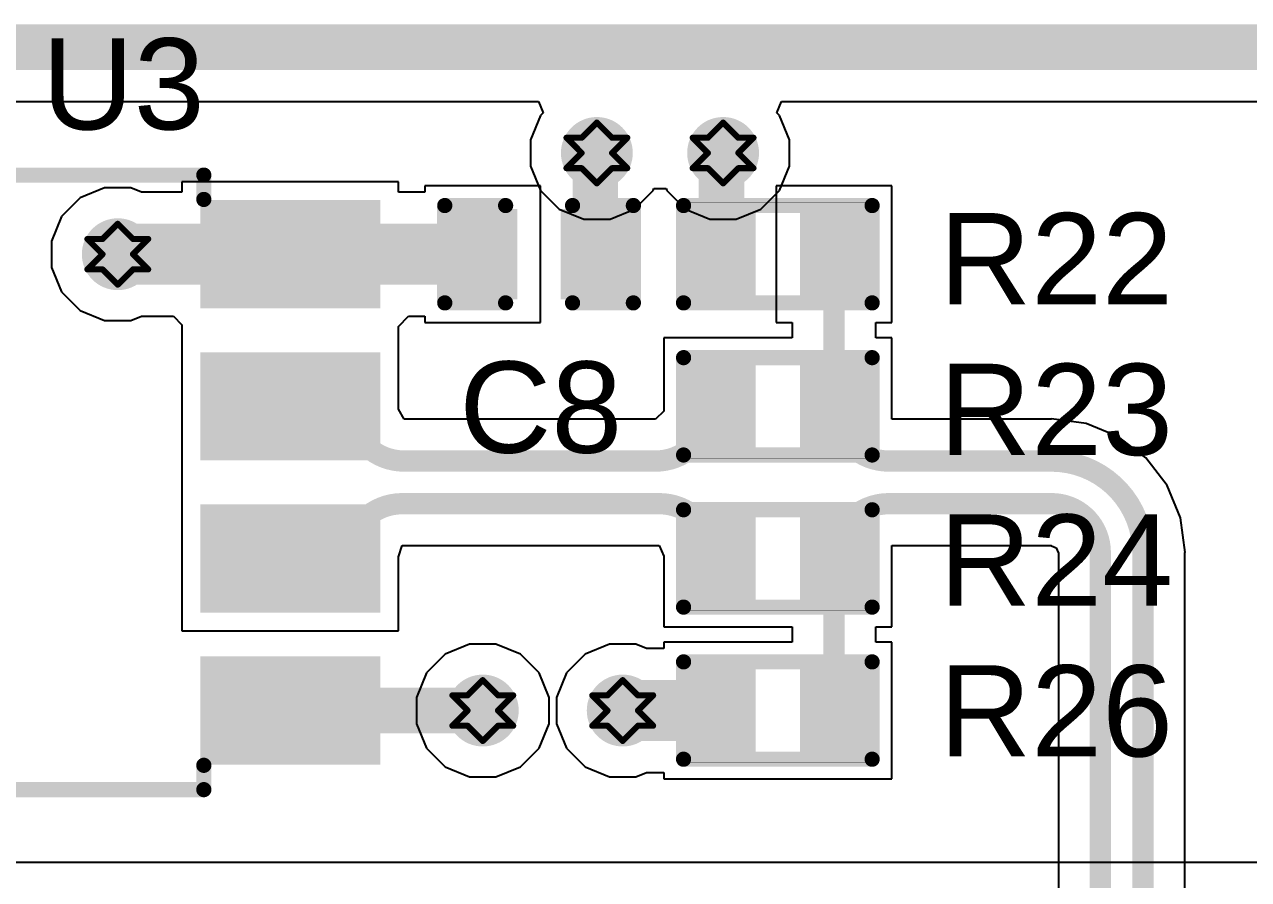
# Model space of a CAD drawing. Header units: inches. Extents: x -25 to 209, y 65 to 158.
# Drawn here: x -4.08 to 6.14, y 88.51 to 95.64 of the extents above; entities that cross this region are included whole.
import ezdxf

# ---------------------------------------------------------------- set-up
doc = ezdxf.new("R2010")
doc.units = ezdxf.units.IN
for name, color, linetype in [('Bottom Layer', 5, 'Continuous'), ('Drill Drawing', 1, 'Continuous'), ('Top Layer', 1, 'Continuous'), ('Top Overlay', 2, 'Continuous'), ('Top Paste', 8, 'Continuous'), ('Top Solder', 216, 'Continuous'), ('Via Holes', 16, 'Continuous')]:
    doc.layers.add(name, color=color, linetype=linetype)
doc.styles.add('Arial', font='', dxfattribs={"height": 0.2})
doc.styles.get('Arial').set_extended_font_data('Arial')

# ---------------------------------------------------------------- blocks, each defined once
blk = doc.blocks.new('SOP_8_16')
at = {"layer": 'Top Layer'}
for points in [[(-3.39999955, 2.25500057), (-2.09999961, 2.25500057), (-2.09999961, 1.55499943), (-3.39999955, 1.55499943)], [(2.09999961, 2.25500057), (3.39999955, 2.25500057), (3.39999955, 1.55499943), (2.09999961, 1.55499943)], [(-3.39999955, 0.98500057), (-2.09999961, 0.98500057), (-2.09999961, 0.28499943), (-3.39999955, 0.28499943)], [(2.09999961, 0.98500057), (3.39999955, 0.98500057), (3.39999955, 0.28499943), (2.09999961, 0.28499943)], [(-3.39999955, -0.28499943), (-2.09999961, -0.28499943), (-2.09999961, -0.98500057), (-3.39999955, -0.98500057)], [(2.09999961, -0.28499943), (3.39999955, -0.28499943), (3.39999955, -0.98500057), (2.09999961, -0.98500057)], [(-3.39999955, -1.55499943), (-2.09999961, -1.55499943), (-2.09999961, -2.25500057), (-3.39999955, -2.25500057)], [(2.09999961, -1.55499943), (3.39999955, -1.55499943), (3.39999955, -2.25500057), (2.09999961, -2.25500057)]]:
    blk.add_hatch(color=1, dxfattribs=at).paths.add_polyline_path(points)
at = {"layer": 'Top Overlay'}
blk.add_hatch(color=2, dxfattribs=at).paths.add_polyline_path([(-1.9812, 1.4732), (-1.7018, 1.4732), (-1.7018, 2.1336), (-1.9812, 2.1336)])
at = {"layer": 'Top Paste'}
for points in [[(-3.39999955, 2.25500057), (-2.09999961, 2.25500057), (-2.09999961, 1.55499943), (-3.39999955, 1.55499943)], [(2.09999961, 2.25500057), (3.39999955, 2.25500057), (3.39999955, 1.55499943), (2.09999961, 1.55499943)], [(-3.39999955, 0.98500057), (-2.09999961, 0.98500057), (-2.09999961, 0.28499943), (-3.39999955, 0.28499943)], [(2.09999961, 0.98500057), (3.39999955, 0.98500057), (3.39999955, 0.28499943), (2.09999961, 0.28499943)], [(-3.39999955, -0.28499943), (-2.09999961, -0.28499943), (-2.09999961, -0.98500057), (-3.39999955, -0.98500057)], [(2.09999961, -0.28499943), (3.39999955, -0.28499943), (3.39999955, -0.98500057), (2.09999961, -0.98500057)], [(-3.39999955, -1.55499943), (-2.09999961, -1.55499943), (-2.09999961, -2.25500057), (-3.39999955, -2.25500057)], [(2.09999961, -1.55499943), (3.39999955, -1.55499943), (3.39999955, -2.25500057), (2.09999961, -2.25500057)]]:
    blk.add_hatch(color=8, dxfattribs=at).paths.add_polyline_path(points)
at = {"layer": 'Top Solder'}
for points in [[(-3.501599549999999, 2.35660057), (-1.99839961, 2.35660057), (-1.99839961, 1.45339943), (-3.501599549999999, 1.45339943)], [(1.99839961, 2.35660057), (3.501599549999999, 2.35660057), (3.501599549999999, 1.45339943), (1.99839961, 1.45339943)], [(-3.501599549999999, 1.08660057), (-1.99839961, 1.08660057), (-1.99839961, 0.18339943), (-3.501599549999999, 0.18339943)], [(1.99839961, 1.08660057), (3.501599549999999, 1.08660057), (3.501599549999999, 0.18339943), (1.99839961, 0.18339943)], [(-3.501599549999999, -0.18339943), (-1.99839961, -0.18339943), (-1.99839961, -1.08660057), (-3.501599549999999, -1.08660057)], [(1.99839961, -0.18339943), (3.501599549999999, -0.18339943), (3.501599549999999, -1.08660057), (1.99839961, -1.08660057)], [(-3.501599549999999, -1.45339943), (-1.99839961, -1.45339943), (-1.99839961, -2.35660057), (-3.501599549999999, -2.35660057)], [(1.99839961, -1.45339943), (3.501599549999999, -1.45339943), (3.501599549999999, -2.35660057), (1.99839961, -2.35660057)]]:
    blk.add_hatch(color=216, dxfattribs=at).paths.add_polyline_path(points)
at = {"layer": 'Top Overlay', "const_width": 0.127}
for points in [[(-2.03559918, 2.5654), (2.02840082, 2.5654)], [(-2.03559918, 2.3622), (-2.03559918, 2.5654)], [(2.02840082, 2.3622), (2.02840082, 2.5654)], [(-3.68659918, 2.032), (-3.55959918, 1.905)], [(-3.68659918, 1.778), (-3.68659918, 2.032)], [(-3.68659918, 1.778), (-3.55959918, 1.905)], [(-2.03559918, -2.5654), (-2.03559918, -2.3622)], [(2.02840082, -2.5654), (2.02840082, -2.3622)], [(-2.03559918, -2.5654), (2.02840082, -2.5654)]]:
    blk.add_lwpolyline(points, dxfattribs=at)
at = {"layer": 'Top Overlay', "const_width": 0.0635}
for points in [[(-2.06734918, 2.5654, 1), (-2.00384918, 2.5654, 1)], [(-2.06734918, 2.5654, 1), (-2.00384918, 2.5654, 1)], [(1.99665082, 2.5654, 1), (2.06015082, 2.5654, 1)], [(1.99665082, 2.5654, 1), (2.06015082, 2.5654, 1)], [(-2.06734918, 2.3622, 1), (-2.00384918, 2.3622, 1)], [(1.99665082, 2.3622, 1), (2.06015082, 2.3622, 1)], [(-3.71834918, 2.032, 1), (-3.65484918, 2.032, 1)], [(-3.71834918, 2.032, 1), (-3.65484918, 2.032, 1)], [(-3.59134918, 1.905, 1), (-3.52784918, 1.905, 1)], [(-3.59134918, 1.905, 1), (-3.52784918, 1.905, 1)], [(-3.71834918, 1.778, 1), (-3.65484918, 1.778, 1)], [(-3.71834918, 1.778, 1), (-3.65484918, 1.778, 1)], [(-2.06734918, -2.3622, 1), (-2.00384918, -2.3622, 1)], [(1.99665082, -2.3622, 1), (2.06015082, -2.3622, 1)], [(-2.06734918, -2.5654, 1), (-2.00384918, -2.5654, 1)], [(-2.06734918, -2.5654, 1), (-2.00384918, -2.5654, 1)], [(1.99665082, -2.5654, 1), (2.06015082, -2.5654, 1)], [(1.99665082, -2.5654, 1), (2.06015082, -2.5654, 1)]]:
    blk.add_lwpolyline(points, format="xyb", close=True, dxfattribs=at)
blk = doc.blocks.new('R___0402_32')
at = {"layer": 'Top Layer'}
for points in [[(-0.6985025399999999, -0.3175), (-0.6985025399999999, 0.3175), (-0.24130254, 0.3175), (-0.24130254, -0.3175)], [(0.2412999999999999, -0.3175), (0.2413, 0.3175), (0.6985, 0.3175), (0.6985, -0.3175)]]:
    blk.add_hatch(color=1, dxfattribs=at).paths.add_polyline_path(points)
at = {"layer": 'Top Paste'}
for points in [[(-0.6985025399999999, -0.3175), (-0.6985025399999999, 0.3175), (-0.24130254, 0.3175), (-0.24130254, -0.3175)], [(0.2412999999999999, -0.3175), (0.2413, 0.3175), (0.6985, 0.3175), (0.6985, -0.3175)]]:
    blk.add_hatch(color=8, dxfattribs=at).paths.add_polyline_path(points)
at = {"layer": 'Top Solder'}
for points in [[(-0.7535037, -0.37250116), (-0.7535037, 0.37250116), (-0.18630138, 0.37250116), (-0.18630138, -0.37250116)], [(0.1862988399999999, -0.37250116), (0.18629884, 0.37250116), (0.75350116, 0.37250116), (0.75350116, -0.37250116)]]:
    blk.add_hatch(color=216, dxfattribs=at).paths.add_polyline_path(points)
at = {"layer": 'Top Overlay'}
for points, const_width in [([(-0.7874, 0.4064), (0.78740254, 0.40640254)], 0.127), ([(-0.7874, -0.4064), (-0.7874, 0.4064)], 0.127), ([(0.7874, -0.4064), (0.78740254, 0.40640254)], 0.127), ([(-0.7874, -0.4064), (0.7874, -0.4064)], 0.127), ([(-0.8128, -0.4318), (0.8128, -0.4318)], 0.0032258)]:
    blk.add_lwpolyline(points, dxfattribs=dict(at, const_width=const_width))
for points, const_width in [([(-0.8191499999999999, 0.4064, 1), (-0.7556499999999999, 0.4064, 1)], 0.0635), ([(-0.8191499999999999, 0.4064, 1), (-0.7556499999999999, 0.4064, 1)], 0.0635), ([(0.75565254, 0.40640254, 1), (0.8191525399999998, 0.40640254, 1)], 0.0635), ([(0.75565254, 0.40640254, 1), (0.8191525399999998, 0.40640254, 1)], 0.0635), ([(-0.8191499999999999, -0.4064, 1), (-0.7556499999999999, -0.4064, 1)], 0.0635), ([(-0.8191499999999999, -0.4064, 1), (-0.7556499999999999, -0.4064, 1)], 0.0635), ([(0.7556499999999999, -0.4064, 1), (0.8191499999999999, -0.4064, 1)], 0.0635), ([(0.7556499999999999, -0.4064, 1), (0.8191499999999999, -0.4064, 1)], 0.0635), ([(-0.81360518, -0.4318, 1), (-0.8119948199999999, -0.4318, 1)], 0.0016129), ([(0.8119948199999999, -0.4318, 1), (0.81360518, -0.4318, 1)], 0.0016129)]:
    blk.add_lwpolyline(points, format="xyb", close=True, dxfattribs=dict(at, const_width=const_width))
blk = doc.blocks.new('R___0402_34')
at = {"layer": 'Top Layer'}
for points in [[(-0.6985025399999999, -0.3175), (-0.6985025399999999, 0.3175), (-0.24130254, 0.3175), (-0.24130254, -0.3175)], [(0.2413050799999999, -0.3175), (0.24130508, 0.3175), (0.6985050799999999, 0.3175), (0.6985050799999999, -0.3175)]]:
    blk.add_hatch(color=1, dxfattribs=at).paths.add_polyline_path(points)
at = {"layer": 'Top Paste'}
for points in [[(-0.6985025399999999, -0.3175), (-0.6985025399999999, 0.3175), (-0.24130254, 0.3175), (-0.24130254, -0.3175)], [(0.2413050799999999, -0.3175), (0.24130508, 0.3175), (0.6985050799999999, 0.3175), (0.6985050799999999, -0.3175)]]:
    blk.add_hatch(color=8, dxfattribs=at).paths.add_polyline_path(points)
at = {"layer": 'Top Solder'}
for points in [[(-0.7535037, -0.37250116), (-0.7535037, 0.37250116), (-0.18630138, 0.37250116), (-0.18630138, -0.37250116)], [(0.18630392, -0.37250116), (0.18630392, 0.37250116), (0.75350624, 0.37250116), (0.75350624, -0.37250116)]]:
    blk.add_hatch(color=216, dxfattribs=at).paths.add_polyline_path(points)
at = {"layer": 'Top Overlay'}
for points, const_width in [([(-0.7874, 0.4064), (0.7874, 0.4064)], 0.127), ([(-0.7874, -0.4064), (-0.7874, 0.4064)], 0.127), ([(0.7874, -0.4064), (0.7874, 0.4064)], 0.127), ([(-0.7874, -0.4064), (0.7874, -0.4064)], 0.127), ([(-0.8127974599999999, -0.4318), (0.8128, -0.4318)], 0.0032258)]:
    blk.add_lwpolyline(points, dxfattribs=dict(at, const_width=const_width))
for points, const_width in [([(-0.8191499999999999, 0.4064, 1), (-0.7556499999999999, 0.4064, 1)], 0.0635), ([(-0.8191499999999999, 0.4064, 1), (-0.7556499999999999, 0.4064, 1)], 0.0635), ([(0.7556499999999999, 0.4064, 1), (0.8191499999999999, 0.4064, 1)], 0.0635), ([(0.7556499999999999, 0.4064, 1), (0.8191499999999999, 0.4064, 1)], 0.0635), ([(-0.8191499999999999, -0.4064, 1), (-0.7556499999999999, -0.4064, 1)], 0.0635), ([(-0.8191499999999999, -0.4064, 1), (-0.7556499999999999, -0.4064, 1)], 0.0635), ([(0.7556499999999999, -0.4064, 1), (0.8191499999999999, -0.4064, 1)], 0.0635), ([(0.7556499999999999, -0.4064, 1), (0.8191499999999999, -0.4064, 1)], 0.0635), ([(-0.8136026399999999, -0.4318, 1), (-0.81199228, -0.4318, 1)], 0.0016129), ([(0.8119948199999999, -0.4318, 1), (0.81360518, -0.4318, 1)], 0.0016129)]:
    blk.add_lwpolyline(points, format="xyb", close=True, dxfattribs=dict(at, const_width=const_width))
blk = doc.blocks.new('R___0402_35')
at = {"layer": 'Top Layer'}
for points in [[(-0.6985025399999999, -0.3175), (-0.6985025399999999, 0.3175), (-0.24130254, 0.3175), (-0.24130254, -0.3175)], [(0.24129746, -0.3175), (0.24129746, 0.3175), (0.69849746, 0.3175), (0.69849746, -0.3175)]]:
    blk.add_hatch(color=1, dxfattribs=at).paths.add_polyline_path(points)
at = {"layer": 'Top Paste'}
for points in [[(-0.6985025399999999, -0.3175), (-0.6985025399999999, 0.3175), (-0.24130254, 0.3175), (-0.24130254, -0.3175)], [(0.24129746, -0.3175), (0.24129746, 0.3175), (0.69849746, 0.3175), (0.69849746, -0.3175)]]:
    blk.add_hatch(color=8, dxfattribs=at).paths.add_polyline_path(points)
at = {"layer": 'Top Solder'}
for points in [[(-0.7535037, -0.37250116), (-0.7535037, 0.37250116), (-0.18630138, 0.37250116), (-0.18630138, -0.37250116)], [(0.1862962999999999, -0.37250116), (0.1862963, 0.37250116), (0.7534986199999999, 0.37250116), (0.7534986199999999, -0.37250116)]]:
    blk.add_hatch(color=216, dxfattribs=at).paths.add_polyline_path(points)
at = {"layer": 'Top Overlay'}
for points, const_width in [([(-0.78740254, 0.40640254), (0.7874, 0.4064)], 0.127), ([(-0.78740254, -0.40640254), (-0.78740254, 0.40640254)], 0.127), ([(0.7874, -0.4064), (0.7874, 0.4064)], 0.127), ([(-0.78740254, -0.40640254), (0.7874, -0.4064)], 0.127), ([(-0.8127974599999999, -0.4318), (0.8127974599999999, -0.4318)], 0.0032258)]:
    blk.add_lwpolyline(points, dxfattribs=dict(at, const_width=const_width))
for points, const_width in [([(-0.8191525399999998, 0.40640254, 1), (-0.75565254, 0.40640254, 1)], 0.0635), ([(-0.8191525399999998, 0.40640254, 1), (-0.75565254, 0.40640254, 1)], 0.0635), ([(0.7556499999999999, 0.4064, 1), (0.8191499999999999, 0.4064, 1)], 0.0635), ([(0.7556499999999999, 0.4064, 1), (0.8191499999999999, 0.4064, 1)], 0.0635), ([(-0.8191525399999998, -0.40640254, 1), (-0.75565254, -0.40640254, 1)], 0.0635), ([(-0.8191525399999998, -0.40640254, 1), (-0.75565254, -0.40640254, 1)], 0.0635), ([(0.7556499999999999, -0.4064, 1), (0.8191499999999999, -0.4064, 1)], 0.0635), ([(0.7556499999999999, -0.4064, 1), (0.8191499999999999, -0.4064, 1)], 0.0635), ([(-0.8136026399999999, -0.4318, 1), (-0.81199228, -0.4318, 1)], 0.0016129), ([(0.81199228, -0.4318, 1), (0.8136026399999999, -0.4318, 1)], 0.0016129)]:
    blk.add_lwpolyline(points, format="xyb", close=True, dxfattribs=dict(at, const_width=const_width))
blk = doc.blocks.new('R___0402_36')
at = {"layer": 'Top Layer'}
for points in [[(-0.69849746, -0.31749746), (-0.69849746, 0.31750254), (-0.24129746, 0.31750254), (-0.24129746, -0.31749746)], [(0.24130254, -0.3175), (0.24130254, 0.3175), (0.6985025399999999, 0.3175), (0.6985025399999999, -0.3175)]]:
    blk.add_hatch(color=1, dxfattribs=at).paths.add_polyline_path(points)
at = {"layer": 'Top Paste'}
for points in [[(-0.69849746, -0.31749746), (-0.69849746, 0.31750254), (-0.24129746, 0.31750254), (-0.24129746, -0.31749746)], [(0.24130254, -0.3175), (0.24130254, 0.3175), (0.6985025399999999, 0.3175), (0.6985025399999999, -0.3175)]]:
    blk.add_hatch(color=8, dxfattribs=at).paths.add_polyline_path(points)
at = {"layer": 'Top Solder'}
for points in [[(-0.7534986199999999, -0.3724986199999999), (-0.7534986199999999, 0.3725037), (-0.1862962999999999, 0.3725037), (-0.1862963, -0.3724986199999999)], [(0.18630138, -0.37250116), (0.18630138, 0.37250116), (0.7535037, 0.37250116), (0.7535037, -0.37250116)]]:
    blk.add_hatch(color=216, dxfattribs=at).paths.add_polyline_path(points)
at = {"layer": 'Top Overlay'}
for points, const_width in [([(0.78740254, 0.40640508), (-0.7874, 0.4064)], 0.127), ([(-0.7874, 0.4064), (-0.7874, -0.4064)], 0.127), ([(0.78740254, 0.40640508), (0.78740254, -0.40640254)], 0.127), ([(0.78740254, -0.40640254), (-0.7874, -0.4064)], 0.127), ([(0.8127974599999999, -0.4318), (-0.8128, -0.4317974599999999)], 0.0032258)]:
    blk.add_lwpolyline(points, dxfattribs=dict(at, const_width=const_width))
for points, const_width in [([(-0.8191499999999999, 0.4064, 1), (-0.7556499999999999, 0.4064, 1)], 0.0635), ([(-0.8191499999999999, 0.4064, 1), (-0.7556499999999999, 0.4064, 1)], 0.0635), ([(0.75565254, 0.40640508, 1), (0.8191525399999998, 0.40640508, 1)], 0.0635), ([(0.75565254, 0.40640508, 1), (0.8191525399999998, 0.40640508, 1)], 0.0635), ([(-0.8191499999999999, -0.4064, 1), (-0.7556499999999999, -0.4064, 1)], 0.0635), ([(-0.8191499999999999, -0.4064, 1), (-0.7556499999999999, -0.4064, 1)], 0.0635), ([(0.75565254, -0.40640254, 1), (0.8191525399999998, -0.40640254, 1)], 0.0635), ([(0.75565254, -0.40640254, 1), (0.8191525399999998, -0.40640254, 1)], 0.0635), ([(-0.81360518, -0.4317974599999999, 1), (-0.8119948199999999, -0.4317974599999999, 1)], 0.0016129), ([(0.81199228, -0.4318, 1), (0.8136026399999999, -0.4318, 1)], 0.0016129)]:
    blk.add_lwpolyline(points, format="xyb", close=True, dxfattribs=dict(at, const_width=const_width))
blk = doc.blocks.new('C___0402_71')
at = {"layer": 'Top Layer'}
for points in [[(-0.6985025399999999, -0.3175), (-0.6985025399999999, 0.3175), (-0.24130254, 0.3175), (-0.24130254, -0.3175)], [(0.2412999999999999, -0.3175), (0.2413, 0.3175), (0.6985, 0.3175), (0.6985, -0.3175)]]:
    blk.add_hatch(color=1, dxfattribs=at).paths.add_polyline_path(points)
at = {"layer": 'Top Paste'}
for points in [[(-0.6985025399999999, -0.3175), (-0.6985025399999999, 0.3175), (-0.24130254, 0.3175), (-0.24130254, -0.3175)], [(0.2412999999999999, -0.3175), (0.2413, 0.3175), (0.6985, 0.3175), (0.6985, -0.3175)]]:
    blk.add_hatch(color=8, dxfattribs=at).paths.add_polyline_path(points)
at = {"layer": 'Top Solder'}
for points in [[(-0.75850242, -0.37749988), (-0.75850242, 0.37749988), (-0.1813026599999999, 0.37749988), (-0.18130266, -0.37749988)], [(0.18130012, -0.37749988), (0.18130012, 0.37749988), (0.7584998799999999, 0.37749988), (0.7584998799999999, -0.37749988)]]:
    blk.add_hatch(color=216, dxfattribs=at).paths.add_polyline_path(points)
at = {"layer": 'Top Overlay', "const_width": 0.127}
for points in [[(-0.27940254, 0.40640254), (-0.7874, 0.4064)], [(-0.7874, 0.4064), (-0.7874, -0.4064)], [(0.7874, 0.4064), (0.2794, 0.4064)], [(0.7874, 0.4064), (0.7874, -0.4064)], [(-0.27940254, -0.40640254), (-0.7874, -0.4064)], [(0.7874, -0.4064), (0.2794, -0.4064)]]:
    blk.add_lwpolyline(points, dxfattribs=at)
at = {"layer": 'Top Overlay', "const_width": 0.0635}
for points in [[(-0.8191499999999999, 0.4064, 1), (-0.7556499999999999, 0.4064, 1)], [(-0.8191499999999999, 0.4064, 1), (-0.7556499999999999, 0.4064, 1)], [(-0.31115254, 0.40640254, 1), (-0.24765254, 0.40640254, 1)], [(0.24765, 0.4064, 1), (0.31115, 0.4064, 1)], [(0.7556499999999999, 0.4064, 1), (0.8191499999999999, 0.4064, 1)], [(0.7556499999999999, 0.4064, 1), (0.8191499999999999, 0.4064, 1)], [(-0.8191499999999999, -0.4064, 1), (-0.7556499999999999, -0.4064, 1)], [(-0.8191499999999999, -0.4064, 1), (-0.7556499999999999, -0.4064, 1)], [(-0.31115254, -0.40640254, 1), (-0.24765254, -0.40640254, 1)], [(0.24765, -0.4064, 1), (0.31115, -0.4064, 1)], [(0.7556499999999999, -0.4064, 1), (0.8191499999999999, -0.4064, 1)], [(0.7556499999999999, -0.4064, 1), (0.8191499999999999, -0.4064, 1)]]:
    blk.add_lwpolyline(points, format="xyb", close=True, dxfattribs=at)

msp = doc.modelspace()

# ---------------------------------------------------------------- hatches: boundary and pattern name
at = {"layer": 'Bottom Layer'}
h = msp.add_hatch(color=5, dxfattribs=at)
edge = h.paths.add_edge_path()
edge.add_arc((0.6985381, 94.57135772), 0.2999994, 0, 360)
h = msp.add_hatch(color=5, dxfattribs=at)
edge = h.paths.add_edge_path()
edge.add_arc((1.7526381, 94.57135772), 0.2999994, 0, 360)
h = msp.add_hatch(color=5, dxfattribs=at)
edge = h.paths.add_edge_path()
edge.add_arc((-3.302, 93.726), 0.2999994, 0, 360)
h = msp.add_hatch(color=5, dxfattribs=at)
edge = h.paths.add_edge_path()
edge.add_arc((-0.25400254, 89.91598476), 0.2999994, 0, 360)
h = msp.add_hatch(color=5, dxfattribs=at)
edge = h.paths.add_edge_path()
edge.add_arc((0.9143999999999999, 89.91598476), 0.2999994, 0, 360)
at = {"layer": 'Top Layer'}
h = msp.add_hatch(color=1, dxfattribs=at)
edge = h.paths.add_edge_path()
edge.add_arc((0.6985381, 94.57135772), 0.2999994, 0, 360)
h = msp.add_hatch(color=1, dxfattribs=at)
edge = h.paths.add_edge_path()
edge.add_arc((1.7526381, 94.57135772), 0.2999994, 0, 360)
h = msp.add_hatch(color=1, dxfattribs=at)
edge = h.paths.add_edge_path()
edge.add_arc((-3.302, 93.726), 0.2999994, 0, 360)
h = msp.add_hatch(color=1, dxfattribs=at)
edge = h.paths.add_edge_path()
edge.add_arc((-0.25400254, 89.91598476), 0.2999994, 0, 360)
h = msp.add_hatch(color=1, dxfattribs=at)
edge = h.paths.add_edge_path()
edge.add_arc((0.9143999999999999, 89.91598476), 0.2999994, 0, 360)
at = {"layer": 'Via Holes'}
h = msp.add_hatch(color=7, dxfattribs=at)
edge = h.paths.add_edge_path()
edge.add_arc((0.6985381, 94.57135772), 0.1499997, 0, 360)
h = msp.add_hatch(color=7, dxfattribs=at)
edge = h.paths.add_edge_path()
edge.add_arc((1.7526381, 94.57135772), 0.1499997, 0, 360)
h = msp.add_hatch(color=7, dxfattribs=at)
edge = h.paths.add_edge_path()
edge.add_arc((-3.302, 93.726), 0.1499997, 0, 360)
h = msp.add_hatch(color=7, dxfattribs=at)
edge = h.paths.add_edge_path()
edge.add_arc((-0.25400254, 89.91598476), 0.1499997, 0, 360)
h = msp.add_hatch(color=7, dxfattribs=at)
edge = h.paths.add_edge_path()
edge.add_arc((0.9143999999999999, 89.91598476), 0.1499997, 0, 360)

# ---------------------------------------------------------------- linework, layer by layer
at = {"layer": 'Bottom Layer'}
for p, q in [((-6.102819899999999, 95.000318), (0.2112772, 95.000318)), ((0.2112772, 95.000318), (0.25015698, 94.90644976)), ((2.20101922, 94.90644976), (2.239899, 95.000318)), ((2.239899, 95.000318), (12.04781436, 95.000318)), ((0.2288794, 94.88517218), (0.1445387, 94.68155562)), ((0.25015698, 94.90644976), (0.2288794, 94.88517218)), ((2.2222968, 94.88517218), (2.20101922, 94.90644976)), ((2.3066375, 94.68155562), (2.2222968, 94.88517218)), ((0.1445387, 94.68155562), (0.1445387, 94.46115981999999)), ((2.3066375, 94.46115981999999), (2.3066375, 94.68155562)), ((0.1445387, 94.46115981999999), (0.2288794, 94.25754325999999)), ((2.2222968, 94.25754325999999), (2.3066375, 94.46115981999999)), ((0.2288794, 94.25754325999999), (0.38472364, 94.10169902)), ((1.01235256, 94.10169902), (1.1681968, 94.25754325999999)), ((1.1681968, 94.25754325999999), (1.1747881, 94.27345381999999)), ((1.1747881, 94.27345381999999), (1.2763881, 94.27345381999999)), ((1.2763881, 94.27345381999999), (1.2829794, 94.25754325999999)), ((1.2829794, 94.25754325999999), (1.43882364, 94.10169902)), ((2.06645256, 94.10169902), (2.2222968, 94.25754325999999)), ((0.38472364, 94.10169902), (0.5883402, 94.01735832)), ((0.808736, 94.01735832), (1.01235256, 94.10169902)), ((1.43882364, 94.10169902), (1.6424402, 94.01735832)), ((1.862836, 94.01735832), (2.06645256, 94.10169902)), ((0.5883402, 94.01735832), (0.808736, 94.01735832)), ((1.6424402, 94.01735832), (1.862836, 94.01735832)), ((-0.36420044, 90.46998416), (-0.567817, 90.38564346)), ((-0.14380464, 90.46998416), (-0.36420044, 90.46998416)), ((0.05981192, 90.38564346), (-0.14380464, 90.46998416)), ((-0.567817, 90.38564346), (-0.72366124, 90.22979922)), ((0.21565616, 90.22979922), (0.05981192, 90.38564346)), ((-0.72366124, 90.22979922), (-0.80800194, 90.02618265999999)), ((0.29999686, 90.02618265999999), (0.21565616, 90.22979922)), ((-0.80800194, 90.02618265999999), (-0.80800194, 89.80578686)), ((0.29999686, 89.80578686), (0.29999686, 90.02618265999999)), ((-0.80800194, 89.80578686), (-0.72366124, 89.6021703)), ((0.21565616, 89.6021703), (0.29999686, 89.80578686)), ((-0.72366124, 89.6021703), (-0.567817, 89.44632606)), ((0.05981192, 89.44632606), (0.21565616, 89.6021703)), ((-0.567817, 89.44632606), (-0.36420044, 89.36198535999999)), ((-0.14380464, 89.36198535999999), (0.05981192, 89.44632606)), ((-0.36420044, 89.36198535999999), (-0.14380464, 89.36198535999999)), ((10.79899288, 88.646), (-10.43942032, 88.646))]:
    msp.add_line(p, q, dxfattribs=at)
at = {"layer": 'Bottom Layer', "const_width": 0.3809999999999999}
msp.add_lwpolyline([(-6.102819899999999, 95.45352512), (67.29568963999999, 95.45352512)], dxfattribs=at)
at = {"layer": 'Drill Drawing', "const_width": 0.0508}
for points in [[(0.5715380999999999, 94.69835771999999), (0.6985381, 94.82535771999999)], [(0.6985381, 94.82535771999999), (0.8255381, 94.69835771999999)], [(1.6256381, 94.69835771999999), (1.7526381, 94.82535771999999)], [(1.7526381, 94.82535771999999), (1.8796381, 94.69835771999999)], [(0.4445381, 94.69835771999999), (0.5715380999999999, 94.57135772)], [(0.4445381, 94.69835771999999), (0.5715380999999999, 94.69835771999999)], [(0.8255381, 94.69835771999999), (0.9525380999999999, 94.69835771999999)], [(0.8255381, 94.57135772), (0.9525380999999999, 94.69835771999999)], [(1.4986381, 94.69835771999999), (1.6256381, 94.57135772)], [(1.4986381, 94.69835771999999), (1.6256381, 94.69835771999999)], [(1.8796381, 94.69835771999999), (2.0066381, 94.69835771999999)], [(1.8796381, 94.57135772), (2.0066381, 94.69835771999999)], [(0.4445381, 94.44435772), (0.5715380999999999, 94.57135772)], [(0.8255381, 94.57135772), (0.9525380999999999, 94.44435772)], [(1.4986381, 94.44435772), (1.6256381, 94.57135772)], [(1.8796381, 94.57135772), (2.0066381, 94.44435772)], [(0.4445381, 94.44435772), (0.5715380999999999, 94.44435772)], [(0.5715380999999999, 94.44435772), (0.6985381, 94.31735771999999)], [(0.6985381, 94.31735771999999), (0.8255381, 94.44435772)], [(0.8255381, 94.44435772), (0.9525380999999999, 94.44435772)], [(1.4986381, 94.44435772), (1.6256381, 94.44435772)], [(1.6256381, 94.44435772), (1.7526381, 94.31735771999999)], [(1.7526381, 94.31735771999999), (1.8796381, 94.44435772)], [(1.8796381, 94.44435772), (2.0066381, 94.44435772)], [(-3.429, 93.853), (-3.302, 93.98)], [(-3.302, 93.98), (-3.175, 93.853)], [(-3.556, 93.853), (-3.429, 93.726)], [(-3.556, 93.853), (-3.429, 93.853)], [(-3.175, 93.853), (-3.048, 93.853)], [(-3.175, 93.726), (-3.048, 93.853)], [(-3.556, 93.59899999999999), (-3.429, 93.726)], [(-3.175, 93.726), (-3.048, 93.59899999999999)], [(-3.556, 93.59899999999999), (-3.429, 93.59899999999999)], [(-3.429, 93.59899999999999), (-3.302, 93.472)], [(-3.302, 93.472), (-3.175, 93.59899999999999)], [(-3.175, 93.59899999999999), (-3.048, 93.59899999999999)], [(-0.38100254, 90.04298476), (-0.25400254, 90.16998475999999)], [(-0.25400254, 90.16998475999999), (-0.12700254, 90.04298476)], [(0.7874, 90.04298476), (0.9143999999999999, 90.16998475999999)], [(0.9143999999999999, 90.16998475999999), (1.0414, 90.04298476)], [(-0.50800254, 90.04298476), (-0.38100254, 89.91598476)], [(-0.50800254, 90.04298476), (-0.38100254, 90.04298476)], [(-0.12700254, 90.04298476), (-2.54e-06, 90.04298476)], [(-0.12700254, 89.91598476), (-2.54e-06, 90.04298476)], [(0.6604, 90.04298476), (0.7874, 89.91598476)], [(0.6604, 90.04298476), (0.7874, 90.04298476)], [(1.0414, 90.04298476), (1.1684, 90.04298476)], [(1.0414, 89.91598476), (1.1684, 90.04298476)], [(-0.50800254, 89.78898475999999), (-0.38100254, 89.91598476)], [(-0.12700254, 89.91598476), (-2.54e-06, 89.78898475999999)], [(0.6604, 89.78898475999999), (0.7874, 89.91598476)], [(1.0414, 89.91598476), (1.1684, 89.78898475999999)], [(-0.50800254, 89.78898475999999), (-0.38100254, 89.78898475999999)], [(-0.38100254, 89.78898475999999), (-0.25400254, 89.66198476)], [(-0.25400254, 89.66198476), (-0.12700254, 89.78898475999999)], [(-0.12700254, 89.78898475999999), (-2.54e-06, 89.78898475999999)], [(0.6604, 89.78898475999999), (0.7874, 89.78898475999999)], [(0.7874, 89.78898475999999), (0.9143999999999999, 89.66198476)], [(0.9143999999999999, 89.66198476), (1.0414, 89.78898475999999)], [(1.0414, 89.78898475999999), (1.1684, 89.78898475999999)]]:
    msp.add_lwpolyline(points, dxfattribs=at)
at = {"layer": 'Drill Drawing', "const_width": 0.0254}
for points in [[(0.6858381, 94.82535771999999, 1), (0.7112380999999999, 94.82535771999999, 1)], [(0.6858381, 94.82535771999999, 1), (0.7112380999999999, 94.82535771999999, 1)], [(1.7399381, 94.82535771999999, 1), (1.7653381, 94.82535771999999, 1)], [(1.7399381, 94.82535771999999, 1), (1.7653381, 94.82535771999999, 1)], [(0.4318380999999999, 94.69835771999999, 1), (0.4572381, 94.69835771999999, 1)], [(0.4318380999999999, 94.69835771999999, 1), (0.4572381, 94.69835771999999, 1)], [(0.5588381, 94.69835771999999, 1), (0.5842381, 94.69835771999999, 1)], [(0.5588381, 94.69835771999999, 1), (0.5842381, 94.69835771999999, 1)], [(0.8128381, 94.69835771999999, 1), (0.8382381, 94.69835771999999, 1)], [(0.8128381, 94.69835771999999, 1), (0.8382381, 94.69835771999999, 1)], [(0.9398380999999999, 94.69835771999999, 1), (0.9652381, 94.69835771999999, 1)], [(0.9398380999999999, 94.69835771999999, 1), (0.9652381, 94.69835771999999, 1)], [(1.4859381, 94.69835771999999, 1), (1.5113381, 94.69835771999999, 1)], [(1.4859381, 94.69835771999999, 1), (1.5113381, 94.69835771999999, 1)], [(1.6129381, 94.69835771999999, 1), (1.6383381, 94.69835771999999, 1)], [(1.6129381, 94.69835771999999, 1), (1.6383381, 94.69835771999999, 1)], [(1.8669381, 94.69835771999999, 1), (1.8923381, 94.69835771999999, 1)], [(1.8669381, 94.69835771999999, 1), (1.8923381, 94.69835771999999, 1)], [(1.9939381, 94.69835771999999, 1), (2.0193381, 94.69835771999999, 1)], [(1.9939381, 94.69835771999999, 1), (2.0193381, 94.69835771999999, 1)], [(0.5588381, 94.57135772, 1), (0.5842381, 94.57135772, 1)], [(0.5588381, 94.57135772, 1), (0.5842381, 94.57135772, 1)], [(0.8128381, 94.57135772, 1), (0.8382381, 94.57135772, 1)], [(0.8128381, 94.57135772, 1), (0.8382381, 94.57135772, 1)], [(1.6129381, 94.57135772, 1), (1.6383381, 94.57135772, 1)], [(1.6129381, 94.57135772, 1), (1.6383381, 94.57135772, 1)], [(1.8669381, 94.57135772, 1), (1.8923381, 94.57135772, 1)], [(1.8669381, 94.57135772, 1), (1.8923381, 94.57135772, 1)], [(0.4318380999999999, 94.44435772, 1), (0.4572381, 94.44435772, 1)], [(0.4318380999999999, 94.44435772, 1), (0.4572381, 94.44435772, 1)], [(0.5588381, 94.44435772, 1), (0.5842381, 94.44435772, 1)], [(0.5588381, 94.44435772, 1), (0.5842381, 94.44435772, 1)], [(0.8128381, 94.44435772, 1), (0.8382381, 94.44435772, 1)], [(0.8128381, 94.44435772, 1), (0.8382381, 94.44435772, 1)], [(0.9398380999999999, 94.44435772, 1), (0.9652381, 94.44435772, 1)], [(0.9398380999999999, 94.44435772, 1), (0.9652381, 94.44435772, 1)], [(1.4859381, 94.44435772, 1), (1.5113381, 94.44435772, 1)], [(1.4859381, 94.44435772, 1), (1.5113381, 94.44435772, 1)], [(1.6129381, 94.44435772, 1), (1.6383381, 94.44435772, 1)], [(1.6129381, 94.44435772, 1), (1.6383381, 94.44435772, 1)], [(1.8669381, 94.44435772, 1), (1.8923381, 94.44435772, 1)], [(1.8669381, 94.44435772, 1), (1.8923381, 94.44435772, 1)], [(1.9939381, 94.44435772, 1), (2.0193381, 94.44435772, 1)], [(1.9939381, 94.44435772, 1), (2.0193381, 94.44435772, 1)], [(0.6858381, 94.31735771999999, 1), (0.7112380999999999, 94.31735771999999, 1)], [(0.6858381, 94.31735771999999, 1), (0.7112380999999999, 94.31735771999999, 1)], [(1.7399381, 94.31735771999999, 1), (1.7653381, 94.31735771999999, 1)], [(1.7399381, 94.31735771999999, 1), (1.7653381, 94.31735771999999, 1)], [(-3.3147, 93.98, 1), (-3.2893, 93.98, 1)], [(-3.3147, 93.98, 1), (-3.2893, 93.98, 1)], [(-3.5687, 93.853, 1), (-3.5433, 93.853, 1)], [(-3.5687, 93.853, 1), (-3.5433, 93.853, 1)], [(-3.4417, 93.853, 1), (-3.4163, 93.853, 1)], [(-3.4417, 93.853, 1), (-3.4163, 93.853, 1)], [(-3.1877, 93.853, 1), (-3.1623, 93.853, 1)], [(-3.1877, 93.853, 1), (-3.1623, 93.853, 1)], [(-3.0607, 93.853, 1), (-3.0353, 93.853, 1)], [(-3.0607, 93.853, 1), (-3.0353, 93.853, 1)], [(-3.4417, 93.726, 1), (-3.4163, 93.726, 1)], [(-3.4417, 93.726, 1), (-3.4163, 93.726, 1)], [(-3.1877, 93.726, 1), (-3.1623, 93.726, 1)], [(-3.1877, 93.726, 1), (-3.1623, 93.726, 1)], [(-3.5687, 93.59899999999999, 1), (-3.5433, 93.59899999999999, 1)], [(-3.5687, 93.59899999999999, 1), (-3.5433, 93.59899999999999, 1)], [(-3.4417, 93.59899999999999, 1), (-3.4163, 93.59899999999999, 1)], [(-3.4417, 93.59899999999999, 1), (-3.4163, 93.59899999999999, 1)], [(-3.1877, 93.59899999999999, 1), (-3.1623, 93.59899999999999, 1)], [(-3.1877, 93.59899999999999, 1), (-3.1623, 93.59899999999999, 1)], [(-3.0607, 93.59899999999999, 1), (-3.0353, 93.59899999999999, 1)], [(-3.0607, 93.59899999999999, 1), (-3.0353, 93.59899999999999, 1)], [(-3.3147, 93.472, 1), (-3.2893, 93.472, 1)], [(-3.3147, 93.472, 1), (-3.2893, 93.472, 1)], [(-0.26670254, 90.16998475999999, 1), (-0.24130254, 90.16998475999999, 1)], [(-0.26670254, 90.16998475999999, 1), (-0.24130254, 90.16998475999999, 1)], [(0.9016999999999998, 90.16998475999999, 1), (0.9270999999999999, 90.16998475999999, 1)], [(0.9016999999999998, 90.16998475999999, 1), (0.9270999999999999, 90.16998475999999, 1)], [(-0.5207025399999999, 90.04298476, 1), (-0.49530254, 90.04298476, 1)], [(-0.5207025399999999, 90.04298476, 1), (-0.49530254, 90.04298476, 1)], [(-0.3937025399999999, 90.04298476, 1), (-0.36830254, 90.04298476, 1)], [(-0.3937025399999999, 90.04298476, 1), (-0.36830254, 90.04298476, 1)], [(-0.13970254, 90.04298476, 1), (-0.11430254, 90.04298476, 1)], [(-0.13970254, 90.04298476, 1), (-0.11430254, 90.04298476, 1)], [(-0.01270254, 90.04298476, 1), (0.01269746, 90.04298476, 1)], [(-0.01270254, 90.04298476, 1), (0.01269746, 90.04298476, 1)], [(0.6476999999999999, 90.04298476, 1), (0.6730999999999999, 90.04298476, 1)], [(0.6476999999999999, 90.04298476, 1), (0.6730999999999999, 90.04298476, 1)], [(0.7746999999999999, 90.04298476, 1), (0.8000999999999999, 90.04298476, 1)], [(0.7746999999999999, 90.04298476, 1), (0.8000999999999999, 90.04298476, 1)], [(1.0287, 90.04298476, 1), (1.0541, 90.04298476, 1)], [(1.0287, 90.04298476, 1), (1.0541, 90.04298476, 1)], [(1.1557, 90.04298476, 1), (1.1811, 90.04298476, 1)], [(1.1557, 90.04298476, 1), (1.1811, 90.04298476, 1)], [(-0.3937025399999999, 89.91598476, 1), (-0.36830254, 89.91598476, 1)], [(-0.3937025399999999, 89.91598476, 1), (-0.36830254, 89.91598476, 1)], [(-0.13970254, 89.91598476, 1), (-0.11430254, 89.91598476, 1)], [(-0.13970254, 89.91598476, 1), (-0.11430254, 89.91598476, 1)], [(0.7746999999999999, 89.91598476, 1), (0.8000999999999999, 89.91598476, 1)], [(0.7746999999999999, 89.91598476, 1), (0.8000999999999999, 89.91598476, 1)], [(1.0287, 89.91598476, 1), (1.0541, 89.91598476, 1)], [(1.0287, 89.91598476, 1), (1.0541, 89.91598476, 1)], [(-0.5207025399999999, 89.78898475999999, 1), (-0.49530254, 89.78898475999999, 1)], [(-0.5207025399999999, 89.78898475999999, 1), (-0.49530254, 89.78898475999999, 1)], [(-0.3937025399999999, 89.78898475999999, 1), (-0.36830254, 89.78898475999999, 1)], [(-0.3937025399999999, 89.78898475999999, 1), (-0.36830254, 89.78898475999999, 1)], [(-0.13970254, 89.78898475999999, 1), (-0.11430254, 89.78898475999999, 1)], [(-0.13970254, 89.78898475999999, 1), (-0.11430254, 89.78898475999999, 1)], [(-0.01270254, 89.78898475999999, 1), (0.01269746, 89.78898475999999, 1)], [(-0.01270254, 89.78898475999999, 1), (0.01269746, 89.78898475999999, 1)], [(0.6476999999999999, 89.78898475999999, 1), (0.6730999999999999, 89.78898475999999, 1)], [(0.6476999999999999, 89.78898475999999, 1), (0.6730999999999999, 89.78898475999999, 1)], [(0.7746999999999999, 89.78898475999999, 1), (0.8000999999999999, 89.78898475999999, 1)], [(0.7746999999999999, 89.78898475999999, 1), (0.8000999999999999, 89.78898475999999, 1)], [(1.0287, 89.78898475999999, 1), (1.0541, 89.78898475999999, 1)], [(1.0287, 89.78898475999999, 1), (1.0541, 89.78898475999999, 1)], [(1.1557, 89.78898475999999, 1), (1.1811, 89.78898475999999, 1)], [(1.1557, 89.78898475999999, 1), (1.1811, 89.78898475999999, 1)], [(-0.26670254, 89.66198476, 1), (-0.24130254, 89.66198476, 1)], [(-0.26670254, 89.66198476, 1), (-0.24130254, 89.66198476, 1)], [(0.9016999999999998, 89.66198476, 1), (0.9270999999999999, 89.66198476, 1)], [(0.9016999999999998, 89.66198476, 1), (0.9270999999999999, 89.66198476, 1)]]:
    msp.add_lwpolyline(points, format="xyb", close=True, dxfattribs=at)
at = {"layer": 'Top Layer'}
for p, q in [((-3.4121979, 94.2799994), (-3.61581446, 94.1956587)), ((-3.1918021, 94.2799994), (-3.4121979, 94.2799994)), ((-3.10473852, 94.24393648), (-3.1918021, 94.2799994)), ((-2.76588728, 94.24393648), (-3.10473852, 94.24393648)), ((-0.95788988, 94.32998405999999), (-2.76588728, 94.32998405999999)), ((-2.76588728, 94.32998405999999), (-2.76588728, 94.24393648)), ((-0.95788988, 94.24393648), (-0.95788988, 94.32998405999999)), ((-0.73660254, 94.24393648), (-0.95788988, 94.24393648)), ((0.22859746, 94.2975), (-0.73660254, 94.2975)), ((-0.73660254, 94.2975), (-0.73660254, 94.24393648)), ((0.22859746, 93.1545), (0.22859746, 94.2975)), ((3.16229746, 94.29749746), (2.19709746, 94.29749746)), ((2.19709746, 94.29749746), (2.19709746, 93.15449746)), ((3.16229746, 93.15449746), (3.16229746, 94.29749746)), ((-3.61581446, 94.1956587), (-3.7716587, 94.03981445999999)), ((-3.7716587, 94.03981445999999), (-3.8559994, 93.8361979)), ((-3.8559994, 93.8361979), (-3.8559994, 93.6158021)), ((-3.8559994, 93.6158021), (-3.7716587, 93.41218554)), ((-3.7716587, 93.41218554), (-3.61581446, 93.25634129999999)), ((-3.61581446, 93.25634129999999), (-3.4121979, 93.17200059999999)), ((-3.4121979, 93.17200059999999), (-3.1918021, 93.17200059999999)), ((-3.1918021, 93.17200059999999), (-3.10481218, 93.20803303999999)), ((-3.10481218, 93.20803303999999), (-2.83773118, 93.20803303999999)), ((-2.83773118, 93.20803303999999), (-2.76588728, 93.13618913999998)), ((-2.76588728, 93.13618913999998), (-2.76588982, 93.05998405999999)), ((-0.95788988, 93.02038291999999), (-0.9578873399999999, 93.12198292)), ((-0.9578873399999999, 93.12198292), (-0.8755278400000001, 93.20803303999999)), ((-0.8755278400000001, 93.20803303999999), (-0.73660254, 93.20803303999999)), ((-0.73660254, 93.20803303999999), (-0.73660254, 93.1545)), ((-0.73660254, 93.1545), (0.22859746, 93.1545)), ((2.19709746, 93.15449746), (2.33007662, 93.15449746)), ((2.33007662, 93.15449746), (2.33007916, 93.02748476)), ((3.02931576, 93.02748476), (3.02931322, 93.15449746)), ((3.02931322, 93.15449746), (3.16229746, 93.15449746)), ((-2.76588982, 93.05998405999999), (-2.76588728, 93.02038291999999)), ((-2.76588728, 93.02038291999999), (-2.76588728, 91.85199054)), ((-0.95788988, 92.43121468), (-0.95788988, 93.02038291999999)), ((2.33007916, 93.02748476), (1.25729746, 93.02748476)), ((1.25729746, 93.02748476), (1.25729746, 92.41667826)), ((3.16229746, 93.02748476), (3.02931576, 93.02748476)), ((3.16229746, 92.34840306), (3.16229746, 93.02748476)), ((-0.9101277199999999, 92.34840306), (-0.95788988, 92.43121468)), ((1.25729746, 92.41667826), (1.18778274, 92.34840306)), ((1.18778274, 92.34840306), (-0.9101277199999999, 92.34840306)), ((4.495723799999999, 92.34840306), (3.16229746, 92.34840306)), ((4.495799999999999, 92.34841829999999), (4.495723799999999, 92.34840306)), ((4.78423732, 92.31326216), (4.495799999999999, 92.35123516)), ((4.495799999999999, 92.35123516), (4.495799999999999, 92.34841829999999)), ((5.05301758, 92.20192888), (4.78423732, 92.31326216)), ((5.283824839999999, 92.02482484), (5.05301758, 92.20192888)), ((5.46092888, 91.79401758), (5.283824839999999, 92.02482484)), ((-2.76588728, 91.85199054), (-2.76589236, 91.851988)), ((-2.76589236, 91.851988), (-2.76589236, 91.78997898)), ((-2.76589236, 91.78997898), (-2.76588982, 91.78997898)), ((-2.76588982, 91.78997898), (-2.76588728, 91.75038545999999)), ((5.57226216, 91.52523732), (5.46092888, 91.79401758)), ((-2.76588728, 91.75038545999999), (-2.76588728, 90.58198546)), ((5.610235159999999, 91.2368), (5.57226216, 91.52523732)), ((-0.95788988, 91.19994713999999), (-0.92630498, 91.29356646)), ((-0.92630498, 91.29356646), (1.21924064, 91.29356646)), ((1.21924064, 91.29356646), (1.25729746, 91.20427022)), ((3.16230508, 90.61448476), (3.16230508, 91.29356646)), ((3.16230508, 91.29356646), (3.59696004, 91.29356646)), ((3.59696004, 91.29356646), (3.59703624, 91.29358169999999)), ((3.59703624, 91.29358169999999), (4.495799999999999, 91.29358169999999)), ((4.495799999999999, 91.29358169999999), (4.495799999999999, 91.29178592)), ((4.495799999999999, 91.29178592), (4.534679779999999, 91.27567977999999)), ((4.534679779999999, 91.27567977999999), (4.55078592, 91.2368)), ((-0.95788988, 90.58198546), (-0.95788988, 91.19994713999999)), ((1.25729746, 91.20427022), (1.25729746, 90.61448476)), ((4.55078592, 91.2368), (4.552581699999999, 91.2368)), ((4.552581699999999, 91.2368), (4.552581699999999, 87.3252)), ((5.6074183, 87.3252), (5.6074183, 91.2368)), ((5.6074183, 91.2368), (5.610235159999999, 91.2368)), ((-2.76588728, 90.58198546), (-0.95788988, 90.58198546)), ((1.25729746, 90.61448476), (2.3300817, 90.61448476)), ((2.3300817, 90.61448476), (2.3300817, 90.48748476)), ((3.0293183, 90.48748476), (3.0293183, 90.61448476)), ((3.0293183, 90.61448476), (3.16230508, 90.61448476)), ((0.8042021, 90.46998416), (0.60058554, 90.38564346)), ((1.0245979, 90.46998416), (0.8042021, 90.46998416)), ((1.11162592, 90.43393648), (1.0245979, 90.46998416)), ((2.3300817, 90.48748476), (1.25729746, 90.48748476)), ((1.25729746, 90.48748476), (1.25729746, 90.43393648)), ((3.1623, 90.48748476), (3.0293183, 90.48748476)), ((3.1623, 89.34448476), (3.1623, 90.48748476)), ((0.60058554, 90.38564346), (0.4447413, 90.22979922)), ((1.25729746, 90.43393648), (1.11162592, 90.43393648)), ((0.4447413, 90.22979922), (0.3604006, 90.02618265999999)), ((0.3604006, 90.02618265999999), (0.3604006, 89.80578686)), ((0.3604006, 89.80578686), (0.4447413, 89.6021703)), ((0.4447413, 89.6021703), (0.60058554, 89.44632606)), ((0.60058554, 89.44632606), (0.8042021, 89.36198535999999)), ((0.8042021, 89.36198535999999), (1.0245979, 89.36198535999999)), ((1.0245979, 89.36198535999999), (1.11162592, 89.39803304)), ((1.11162592, 89.39803304), (1.25729746, 89.39803304)), ((1.25729746, 89.39803304), (1.25729746, 89.34448476)), ((1.25729746, 89.34448476), (3.1623, 89.34448476))]:
    msp.add_line(p, q, dxfattribs=at)
for points, const_width in [([(0.6858, 94.57135772), (0.6985381, 94.57135772)], 0.3809999999999999), ([(0.6858, 93.726), (0.6858, 94.57135772)], 0.3809999999999999), ([(1.7399, 93.726), (1.7399, 94.57135772)], 0.3809999999999999), ([(-3.302, 93.72598475999999), (-3.302, 93.726)], 0.508), ([(-3.302, 93.72598475999999), (-1.86188858, 93.72598475999999)], 0.508), ([(-1.86188858, 93.72598475999999), (-0.38101778, 93.72598475999999)], 0.508), ([(2.67969492, 93.72599746), (2.67969746, 92.50929936)], 0.1778), ([(-1.86188858, 92.45598476), (-1.30078734, 92.21845666)], 0.1778), ([(1.60019746, 92.22738475999999), (1.73989746, 92.45598476)], 0.1778), ([(1.52127712, 92.14322947999999), (1.60019746, 92.22738475999999)], 0.1778), ([(-0.91013026, 91.99878475999999), (1.18778528, 91.99878475999999)], 0.1778), ([(3.13689746, 91.99878475999999), (4.495799999999999, 91.99878475999999)], 0.1778), ([(4.495799999999999, 91.99878475999999), (4.495799999999999, 91.99879999999999)], 0.1778), ([(-0.92630752, 91.64318476), (1.21924318, 91.64318476)], 0.1778), ([(3.13690508, 91.64318476), (3.59696004, 91.64318476)], 0.1778), ([(3.59696004, 91.6432), (4.495799999999999, 91.6432)], 0.1778), ([(3.59696004, 91.64318476), (3.59696004, 91.6432)], 0.1778), ([(-1.86188858, 91.18598476), (-1.30161792, 91.44708659999999)], 0.1778), ([(1.61518854, 91.41458476), (1.73989746, 91.18598476)], 0.1778), ([(2.6797, 91.18598476), (2.67970508, 91.18598476)], 0.1778), ([(2.6797, 89.91598476), (2.6797, 91.18598476)], 0.1778), ([(4.9022, 87.3252), (4.9022, 91.2368)], 0.1778), ([(5.2578, 87.3252), (5.2578, 91.2368)], 0.1778), ([(0.9143999999999999, 89.91598476), (1.68070784, 89.91598476)], 0.508), ([(-1.86188858, 89.91598476), (-0.25400254, 89.91598476)], 0.3809999999999999)]:
    msp.add_lwpolyline(points, dxfattribs=dict(at, const_width=const_width))
for points, const_width in [([(0.5905499999999999, 94.57135772, 1), (0.7810499999999999, 94.57135772, 1)], 0.1905), ([(0.5905499999999999, 94.57135772, 1), (0.7810499999999999, 94.57135772, 1)], 0.1905), ([(0.6032880999999999, 94.57135772, 1), (0.7937881, 94.57135772, 1)], 0.1905), ([(1.64465, 94.57135772, 1), (1.83515, 94.57135772, 1)], 0.1905), ([(-3.429, 93.726, 1), (-3.175, 93.726, 1)], 0.254), ([(-3.429, 93.72598475999999, 1), (-3.175, 93.72598475999999, 1)], 0.254), ([(-3.429, 93.72598475999999, 1), (-3.175, 93.72598475999999, 1)], 0.254), ([(-1.98888858, 93.72598475999999, 1), (-1.73488858, 93.72598475999999, 1)], 0.254), ([(-1.98888858, 93.72598475999999, 1), (-1.73488858, 93.72598475999999, 1)], 0.254), ([(-0.50801778, 93.72598475999999, 1), (-0.25401778, 93.72598475999999, 1)], 0.254), ([(0.5905499999999999, 93.726, 1), (0.7810499999999999, 93.726, 1)], 0.1905), ([(1.64465, 93.726, 1), (1.83515, 93.726, 1)], 0.1905), ([(2.63524492, 93.72599746, 1), (2.72414492, 93.72599746, 1)], 0.0889), ([(-1.90633858, 92.45598476, 1), (-1.81743858, 92.45598476, 1)], 0.0889), ([(1.69544746, 92.45598476, 1), (1.78434746, 92.45598476, 1)], 0.0889), ([(2.63524746, 92.50929936, 1), (2.72414746, 92.50929936, 1)], 0.0889), ([(2.63524746, 92.45598476, 1), (2.72414746, 92.45598476, 1)], 0.0889), ([(-1.34523734, 92.21845666, 1), (-1.25633734, 92.21845666, 1)], 0.0889), ([(-1.34523734, 92.21845666, 1), (-1.25633734, 92.21845666, 1)], 0.0889), ([(1.55574746, 92.22738475999999, 1), (1.64464746, 92.22738475999999, 1)], 0.0889), ([(1.55574746, 92.22738475999999, 1), (1.64464746, 92.22738475999999, 1)], 0.0889), ([(1.47682712, 92.14322947999999, 1), (1.56572712, 92.14322947999999, 1)], 0.0889), ([(1.47682712, 92.14322947999999, 1), (1.56572712, 92.14322947999999, 1)], 0.0889), ([(-0.95458026, 91.99878475999999, 1), (-0.8656802599999999, 91.99878475999999, 1)], 0.0889), ([(-0.95458026, 91.99878475999999, 1), (-0.8656802599999999, 91.99878475999999, 1)], 0.0889), ([(1.14333528, 91.99878475999999, 1), (1.23223528, 91.99878475999999, 1)], 0.0889), ([(1.14333528, 91.99878475999999, 1), (1.23223528, 91.99878475999999, 1)], 0.0889), ([(3.09244746, 91.99878475999999, 1), (3.18134746, 91.99878475999999, 1)], 0.0889), ([(3.09244746, 91.99878475999999, 1), (3.18134746, 91.99878475999999, 1)], 0.0889), ([(4.45135, 91.99879999999999, 1), (4.540249999999999, 91.99879999999999, 1)], 0.0889), ([(4.45135, 91.99879999999999, 1), (4.540249999999999, 91.99879999999999, 1)], 0.0889), ([(4.45135, 91.99878475999999, 1), (4.540249999999999, 91.99878475999999, 1)], 0.0889), ([(4.45135, 91.99878475999999, 1), (4.540249999999999, 91.99878475999999, 1)], 0.0889), ([(-0.9707575199999999, 91.64318476, 1), (-0.88185752, 91.64318476, 1)], 0.0889), ([(-0.9707575199999999, 91.64318476, 1), (-0.88185752, 91.64318476, 1)], 0.0889), ([(1.17479318, 91.64318476, 1), (1.26369318, 91.64318476, 1)], 0.0889), ([(1.17479318, 91.64318476, 1), (1.26369318, 91.64318476, 1)], 0.0889), ([(3.09245508, 91.64318476, 1), (3.18135508, 91.64318476, 1)], 0.0889), ([(3.09245508, 91.64318476, 1), (3.18135508, 91.64318476, 1)], 0.0889), ([(3.55251004, 91.6432, 1), (3.64141004, 91.6432, 1)], 0.0889), ([(3.55251004, 91.6432, 1), (3.64141004, 91.6432, 1)], 0.0889), ([(3.55251004, 91.64318476, 1), (3.64141004, 91.64318476, 1)], 0.0889), ([(3.55251004, 91.64318476, 1), (3.64141004, 91.64318476, 1)], 0.0889), ([(4.45135, 91.6432, 1), (4.540249999999999, 91.6432, 1)], 0.0889), ([(4.45135, 91.6432, 1), (4.540249999999999, 91.6432, 1)], 0.0889), ([(-1.34606792, 91.44708659999999, 1), (-1.25716792, 91.44708659999999, 1)], 0.0889), ([(-1.34606792, 91.44708659999999, 1), (-1.25716792, 91.44708659999999, 1)], 0.0889), ([(1.57073854, 91.41458476, 1), (1.65963854, 91.41458476, 1)], 0.0889), ([(1.57073854, 91.41458476, 1), (1.65963854, 91.41458476, 1)], 0.0889), ([(-1.90633858, 91.18598476, 1), (-1.81743858, 91.18598476, 1)], 0.0889), ([(1.69544746, 91.18598476, 1), (1.78434746, 91.18598476, 1)], 0.0889), ([(2.63525, 91.18598476, 1), (2.72415, 91.18598476, 1)], 0.0889), ([(2.63525, 91.18598476, 1), (2.72415, 91.18598476, 1)], 0.0889), ([(2.63525508, 91.18598476, 1), (2.72415508, 91.18598476, 1)], 0.0889), ([(2.63525508, 91.18598476, 1), (2.72415508, 91.18598476, 1)], 0.0889), ([(4.85775, 91.2368, 1), (4.94665, 91.2368, 1)], 0.0889), ([(4.85775, 91.2368, 1), (4.94665, 91.2368, 1)], 0.0889), ([(5.213349999999999, 91.2368, 1), (5.30225, 91.2368, 1)], 0.0889), ([(5.213349999999999, 91.2368, 1), (5.30225, 91.2368, 1)], 0.0889), ([(0.7874, 89.91598476, 1), (1.0414, 89.91598476, 1)], 0.254), ([(1.55370784, 89.91598476, 1), (1.80770784, 89.91598476, 1)], 0.254), ([(-1.95713858, 89.91598476, 1), (-1.76663858, 89.91598476, 1)], 0.1905), ([(-0.3492525399999999, 89.91598476, 1), (-0.15875254, 89.91598476, 1)], 0.1905), ([(2.63525, 89.91598476, 1), (2.72415, 89.91598476, 1)], 0.0889)]:
    msp.add_lwpolyline(points, format="xyb", close=True, dxfattribs=dict(at, const_width=const_width))
at = {"layer": 'Top Layer', "const_width": 0.1778}
for points in [[(3.13689746, 91.99878475999999, -0.4142135623730951), (2.67969746, 92.45598476)], [(-0.91013026, 91.99878475999999, -0.2618763468002538), (-1.30078734, 92.21845666)], [(1.52127712, 92.14322947999999, -0.2072623171185884), (1.18778528, 91.99878475999999)], [(4.495799999999999, 91.99879999999999, -0.4142135623730951), (5.2578, 91.2368)], [(-1.30161792, 91.44708659999999, -0.2455024819358529), (-0.92630752, 91.64318476)], [(1.21924318, 91.64318476, -0.2679487661814804), (1.61518854, 91.41458476)], [(2.67970508, 91.18598476, -0.4142135623730951), (3.13690508, 91.64318476)], [(4.495799999999999, 91.6432, -0.4142135623730951), (4.9022, 91.2368)]]:
    msp.add_lwpolyline(points, format="xyb", dxfattribs=at)

# ---------------------------------------------------------------- block references
for name, p in [('SOP_8_16', (-4.611888159999999, 91.82098475999999)), ('R___0402_35', (2.2098, 92.45598476)), ('R___0402_34', (2.2098, 91.18598476)), ('R___0402_32', (2.2098, 89.91598476))]:
    msp.add_blockref(name, p)
at = {"rotation": 180}
for name, p in [('C___0402_71', (0.21589746, 93.726)), ('R___0402_36', (2.2098, 93.726))]:
    msp.add_blockref(name, p, dxfattribs=at)

# ---------------------------------------------------------------- texts
at = {"layer": 'Top Overlay', "style": 'Arial'}
for s, p in [('U3', (-3.93679426, 94.76752445999999)), ('R22', (3.55641148, 93.30775598)), ('C8', (-0.45067474, 92.06832234)), ('R23', (3.55641148, 92.04931298)), ('R24', (3.55641148, 90.79086997999998)), ('R26', (3.55641148, 89.53242698))]:
    msp.add_text(s, height=0.7619999999999999, dxfattribs=at).set_placement(p)

doc.saveas('drawing.dxf')
